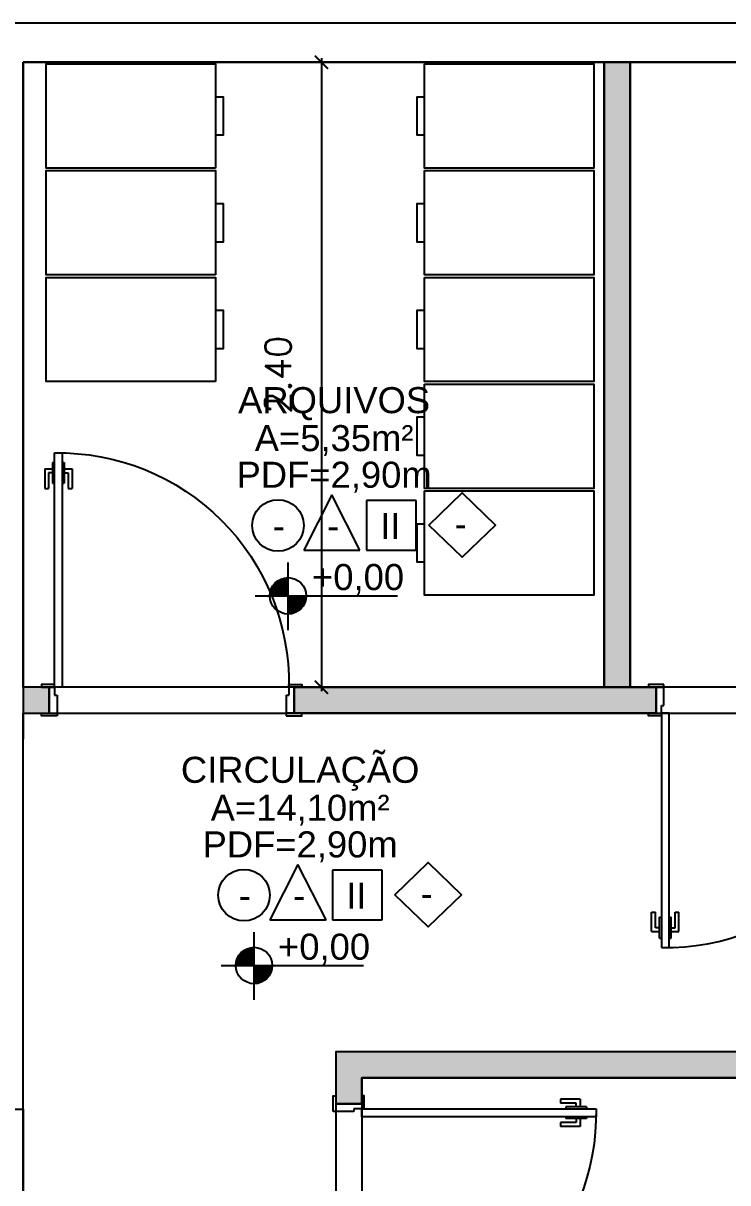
# Model space of a CAD drawing. Extents: x 100 to 738, y -85 to 470.
# Drawn here: x 621.038 to 623.744, y 462.234 to 466.687 of the extents above; entities that cross this region are included whole.
import ezdxf
from ezdxf.enums import TextEntityAlignment as Align

# ---------------------------------------------------------------- set-up
doc = ezdxf.new("R2010")
doc.units = 0
doc.header["$PDMODE"] = 3
doc.header["$PDSIZE"] = 0.2
doc.layers.get('0').update_dxf_attribs({"linetype": 'CONTINUOUS'})
doc.layers.get('DEFPOINTS').update_dxf_attribs({"linetype": 'CONTINUOUS'})
for name, color, linetype in [('0704-ARQ-CON', 12, 'CONTINUOUS'), ('A104', 4, 'CONTINUOUS'), ('A1MOBI', 2, 'CONTINUOUS'), ('ARQ-ALV', 6, 'CONTINUOUS'), ('ARQ-GES', 4, 'CONTINUOUS'), ('ARQ-PIS', 1, 'CONTINUOUS'), ('GRF-ACAB', 2, 'CONTINUOUS'), ('GRF-HTC', 253, 'CONTINUOUS'), ('GRF-SMB', 2, 'CONTINUOUS'), ('Pisos', 251, 'CONTINUOUS')]:
    doc.layers.add(name, color=color, linetype=linetype)
doc.styles.add('ARIAL', font='arial.ttf', dxfattribs={"height": 0.1})
doc.styles.add('Arial_1', font='arial.ttf', dxfattribs={"height": 0.075})
doc.styles.add('ROMANS', font='romans.shx')
doc.dimstyles.new('COTA2', dxfattribs={"dimscale": 0, "dimtxt": 0.1, "dimasz": 0.05, "dimexe": 0.1, "dimexo": 0.05, "dimgap": 0.1, "dimtad": 1, "dimzin": 5, "dimtxsty": 'ROMANS', "dimblk": 'ARCHTICK', "dimcen": -0.5, "dimdle": 0.015, "dimclrd": 8, "dimclre": 8, "dimclrt": 9, "dimazin": 3, "dimtfac": 1, "dimtix": 1, "dimtmove": 1, "dimatfit": 3, "dimldrblk": 'DOT', "dimfxl": 0.05, "dimfxlon": 1, "dimtvp": 1.666667, "dimtzin": 4})

# ---------------------------------------------------------------- blocks, each defined once
blk = doc.blocks.new('3600-00-FORCAS_ARMADAS-MAT-LAY-PROPOSTO$0$p.90.10')
for p, q in [((1671.5791, 1812.4482), (1671.5791, 1812.3682)), ((1671.5791, 1812.4282), (1671.5791, 1812.3482)), ((1671.5991, 1812.4482), (1671.5991, 1812.4182)), ((1671.6091, 1812.4182), (1671.5991, 1812.4182)), ((1671.6091, 1812.4182), (1671.6091, 1812.3482)), ((1672.4891, 1812.4182), (1672.4891, 1812.3482)), ((1672.4991, 1812.4182), (1672.4891, 1812.4182)), ((1672.4991, 1812.4482), (1672.4991, 1812.4182)), ((1672.5191, 1812.4482), (1672.5191, 1812.3482))]:
    blk.add_line(p, q)
for points in [[(1672.4991, 1813.3482), (1672.4691, 1813.3482), (1672.4691, 1812.4482), (1672.4991, 1812.4482)], [(1671.5991, 1812.4582), (1671.5491, 1812.4582), (1671.5491, 1812.4482), (1671.5991, 1812.4482)], [(1672.4991, 1812.4582), (1672.5491, 1812.4582), (1672.5491, 1812.4482), (1672.4991, 1812.4482)], [(1671.6091, 1812.3382), (1671.5491, 1812.3382), (1671.5491, 1812.3482), (1671.6091, 1812.3482)], [(1672.4891, 1812.3382), (1672.5491, 1812.3382), (1672.5491, 1812.3482), (1672.4891, 1812.3482)]]:
    blk.add_lwpolyline(points, close=True)
at = {"layer": 'Pisos'}
for p, q in [((1672.4616, 1813.3117), (1672.4616, 1813.2317)), ((1672.4691, 1813.3117), (1672.4616, 1813.3117)), ((1672.5066, 1813.3117), (1672.4991, 1813.3117)), ((1672.5066, 1813.3117), (1672.5066, 1813.2317)), ((1672.4316, 1813.2867), (1672.4316, 1813.2117)), ((1672.4616, 1813.2867), (1672.4316, 1813.2867)), ((1672.4466, 1813.2717), (1672.4466, 1813.2117)), ((1672.4616, 1813.2717), (1672.4466, 1813.2717)), ((1672.5366, 1813.2867), (1672.5066, 1813.2867)), ((1672.5066, 1813.2717), (1672.5216, 1813.2717)), ((1672.5216, 1813.2717), (1672.5216, 1813.2117)), ((1672.5366, 1813.2867), (1672.5366, 1813.2117)), ((1672.4466, 1813.2117), (1672.4316, 1813.2117)), ((1672.4691, 1813.2317), (1672.4616, 1813.2317)), ((1672.5066, 1813.2317), (1672.4991, 1813.2317)), ((1672.5366, 1813.2117), (1672.5216, 1813.2117))]:
    blk.add_line(p, q, dxfattribs=at)
blk.add_arc((1672.4841, 1812.4632), 0.8851, 89.029, 180.971, dxfattribs=at)
blk = doc.blocks.new('BASE ARQ')
at = {"layer": 'GRF-HTC'}
h = blk.add_hatch(color=41, dxfattribs=at)
h.dxf.hatch_style = 1
h.paths.add_polyline_path([(733.1004, 488.451), (733.1004, 486.051), (733.0004, 486.051), (733.0004, 488.451)])
h = blk.add_hatch(color=41, dxfattribs=at)
h.dxf.hatch_style = 1
h.paths.add_polyline_path([(730.8702, 486.051), (730.77, 486.051), (730.77, 485.951), (730.8702, 485.951)])
h = blk.add_hatch(color=41, dxfattribs=at)
h.dxf.hatch_style = 1
h.paths.add_polyline_path([(731.8102, 486.0509), (733.2006, 486.0509), (733.2006, 485.9509), (731.8102, 485.9509)])
h = blk.add_hatch(color=41, dxfattribs=at)
h.dxf.hatch_style = 1
h.paths.add_polyline_path([(732.07, 484.651), (731.97, 484.651), (731.97, 484.4518), (732.07, 484.4518), (732.07, 484.551), (736.1677, 484.551), (736.1677, 484.651)])
at = {"layer": 'A104'}
blk.add_lwpolyline([(733.1004, 488.451), (733.1004, 486.051), (733.0004, 486.051), (733.0004, 488.451)], close=True, dxfattribs=at)
at = {"layer": 'ARQ-ALV'}
for p, q in [((733.5301, 488.601), (729.5299, 488.601)), ((733.5301, 488.451), (730.77, 488.451))]:
    blk.add_line(p, q, dxfattribs=at)
at = {"layer": 'ARQ-GES'}
blk.add_line((730.77, 488.451), (730.77, 485.851), dxfattribs=at)
for points in [[(730.8702, 486.051), (730.77, 486.051), (730.77, 485.951), (730.8702, 485.951)], [(731.8102, 486.0509), (733.2006, 486.0509), (733.2006, 485.9509), (731.8102, 485.9509)], [(730.67, 484.431), (730.77, 484.431), (730.77, 484.051), (730.67, 484.051)]]:
    blk.add_lwpolyline(points, close=True, dxfattribs=at)
blk.add_lwpolyline([(732.07, 484.651), (731.97, 484.651), (731.97, 484.4518), (732.07, 484.4518), (732.07, 484.551), (736.1677, 484.551), (736.1677, 484.651), (731.97, 484.651)], dxfattribs=at)
at = {"layer": '0704-ARQ-CON', "xscale": -1}
for p, rotation in [((2403.3486, -1326.4348), 359.9987151311745), ((-1080.4158, -1188.0266), 269.9987151311745)]:
    blk.add_blockref('3600-00-FORCAS_ARMADAS-MAT-LAY-PROPOSTO$0$p.90.10', p, dxfattribs=dict(at, rotation=rotation))
at = {"layer": '0704-ARQ-CON', "rotation": 180.0012848688252}
blk.add_blockref('3600-00-FORCAS_ARMADAS-MAT-LAY-PROPOSTO$0$p.90.10', (2405.679, 2298.4367), dxfattribs=at)
blk = doc.blocks.new('_ArchTick')
at = {"color": 0, "linetype": 'ByBlock', "const_width": 0.15}
blk.add_lwpolyline([(-0.5, -0.5), (0.5, 0.5)], dxfattribs=at)
blk = doc.blocks.new('*D87')
at = {"color": 8, "lineweight": -2, "transparency": 16777216}
for p, q in [((731.8652, 488.451), (731.8152, 488.451)), ((731.9152, 488.466), (731.9152, 486.036)), ((731.8652, 486.051), (731.8152, 486.051))]:
    blk.add_line(p, q, dxfattribs=at)
at = {"layer": 'DEFPOINTS', "color": 0, "transparency": 16777216}
for p in [(731.9152, 488.451), (731.9152, 486.051), (731.9152, 486.051)]:
    blk.add_point(p, dxfattribs=at)
at = {"color": 8, "linetype": 'ByBlock', "lineweight": -2, "transparency": 16777216, "xscale": 0.05, "yscale": 0.05, "zscale": 0.05}
for p, rotation in [((731.9152, 488.451), 90), ((731.9152, 486.051), 270)]:
    blk.add_blockref('_ArchTick', p, dxfattribs=dict(at, rotation=rotation))
at = {"color": 9, "transparency": 16777216, "insert": (731.7486, 487.251), "char_height": 0.1, "attachment_point": 5, "rotation": 90, "style": 'ROMANS'}
blk.add_mtext('\\A1;2.40', dxfattribs=at)
blk = doc.blocks.new('_DOT')
at = {"color": 0, "linetype": 'ByBlock'}
blk.add_line((-0.5, 0), (-1, 0), dxfattribs=at)
at = {"color": 0, "linetype": 'ByBlock', "const_width": 0.5}
blk.add_lwpolyline([(-0.25, 0, 1), (0.25, 0, 1)], format="xyb", close=True, dxfattribs=at)
blk = doc.blocks.new('M-ARQACO')
blk.add_lwpolyline([(0, 0), (0, 0.65), (0.4, 0.65), (0.4, 0)], close=True)
blk.add_lwpolyline([(0.1272, 0), (0.1272, -0.03), (0.2728, -0.03), (0.2728, 0)])
blk = doc.blocks.new('SIMB-RODAPE')
at = {"ltscale": 0.5}
blk.add_lwpolyline([(-0.1295, 0), (0, 0.125), (0.1295, 0), (0, -0.125), (-0.1295, 0)], dxfattribs=at)
at = {"style": 'ARIAL'}
blk.add_attdef('-', text='', height=0.1, dxfattribs=at).set_placement((-0.0056, 0.0042), align=Align.MIDDLE_CENTER)
blk = doc.blocks.new('1235-1022-BB-AG_PCA_RELOGIO_E_EMP-TAG-MAT-LAYOUT-PROP-TERREO$0$Cota de Nível')
at = {"layer": 'GRF-SMB', "color": 1}
for p, q in [((12.2231, -0.8908), (12.2231, -0.6606)), ((12.1106, -0.774), (12.5965, -0.774))]:
    blk.add_line(p, q, dxfattribs=at)
at = {"layer": 'GRF-SMB', "color": 1, "const_width": 0.0622}
for points in [[(12.2231, -0.7429, 0.414214), (12.192, -0.774)], [(12.2231, -0.8051, 0.414214), (12.2542, -0.774)]]:
    blk.add_lwpolyline(points, format="xyb", dxfattribs=at)
at = {"layer": 'GRF-SMB', "color": 1}
blk.add_circle((12.2231, -0.774), 0.0622, dxfattribs=at)
blk = doc.blocks.new('1235-1022-BB-AG_PCA_RELOGIO_E_EMP-TAG-MAT-LAYOUT-PROP-TERREO$0$FOX_AMBIENTE_NO_ EXISTENTE0')
at = {"color": 1}
for p, q in [((0.000125, -0.001612), (-0.001798, -0.005386)), ((0.002037, -0.005386), (0.000125, -0.001612)), ((0.005855, -0.001999), (0.00247, -0.001999)), ((0.00247, -0.001999), (0.00247, -0.005386)), ((0.005855, -0.005386), (0.005855, -0.001999)), ((-0.001798, -0.005386), (0.002037, -0.005386)), ((0.00247, -0.005386), (0.005855, -0.005386))]:
    blk.add_line(p, q, dxfattribs=at)
blk.add_circle((-0.003546, -0.003704), 0.001756, dxfattribs=at)
blk = doc.blocks.new('Tag_Ambiente')
at = {"xscale": 1.125, "yscale": 1.125, "zscale": 1.125}
blk.add_blockref('1235-1022-BB-AG_PCA_RELOGIO_E_EMP-TAG-MAT-LAYOUT-PROP-TERREO$0$Cota de Nível', (-13.539, 0.8708), dxfattribs=at)
at = {"layer": 'GRF-ACAB', "color": 1, "xscale": 56.38359374999997, "yscale": 56.38359374999997, "zscale": 56.38359374999997}
blk.add_blockref('1235-1022-BB-AG_PCA_RELOGIO_E_EMP-TAG-MAT-LAYOUT-PROP-TERREO$0$FOX_AMBIENTE_NO_ EXISTENTE0', (0.3732, 0.4791), dxfattribs=at)
at = {"color": 3, "style": 'Arial_1'}
for tag, p in [('AMBIENTE', (0.3887, 0.7016)), ('X', (0.1766, 0.2188)), ('Y', (0.3848, 0.2188)), ('Z', (0.6048, 0.2188))]:
    blk.add_attdef(tag, text='', height=0.1, dxfattribs=at).set_placement(p, align=Align.CENTER)
at = {"style": 'Arial_1'}
for tag, p in [('ÁREA', (0.3887, 0.5557)), ('PÉ-DIREITO', (0.3887, 0.4152))]:
    blk.add_attdef(tag, text='', height=0.1, dxfattribs=at).set_placement(p, align=Align.CENTER)
blk.add_attdef('NÍVEL', (0.3039, 0.0223), '', height=0.1, dxfattribs=at)
blk = doc.blocks.new('MOB')
at = {"layer": 'A1MOBI'}
for p, rotation in [((731.5087, 488.0447), 90), ((732.3114, 488.4447), 270), ((731.5087, 487.6347), 90), ((732.3114, 488.0347), 270), ((731.5087, 487.2247), 90), ((732.3114, 487.6247), 270), ((732.3114, 487.2147), 270), ((732.3114, 486.8047), 270)]:
    blk.add_blockref('M-ARQACO', p, dxfattribs=dict(at, rotation=rotation))
dim = blk.add_linear_dim(base=(731.9152, 486.051), p1=(731.9152, 488.451), p2=(731.9152, 486.051), angle=90, dimstyle='COTA2', override={"dimscale": 1, "dimarcsym": 1})
dim.commit()
dim.dimension.update_dxf_attribs({"geometry": '*D87', "text_midpoint": (731.7486, 487.251)})

msp = doc.modelspace()

# ---------------------------------------------------------------- linework, layer by layer
at = {"layer": 'ARQ-PIS'}
for points in [[(621.0383, 466.5367), (623.2687, 466.5367), (623.2687, 464.1367), (621.0383, 464.1367)], [(623.3687, 466.5367), (628.9684, 466.5367), (628.9684, 464.1367), (623.3687, 464.1367)], [(626.436, 462.6367), (622.3383, 462.6367), (622.3383, 459.1327), (626.436, 459.1327)]]:
    msp.add_lwpolyline(points, close=True, dxfattribs=at)
msp.add_lwpolyline([(626.436, 464.0367), (626.436, 462.7367), (622.2383, 462.7367), (622.2383, 456.8367), (621.0383, 456.8367), (621.0383, 464.0367), (626.436, 464.0367)], dxfattribs=at)

# ---------------------------------------------------------------- block references
for name in ['BASE ARQ', 'MOB']:
    msp.add_blockref(name, (-109.7317, -21.9142))
ref = msp.add_blockref('SIMB-RODAPE', (622.7241, 464.7597), dxfattribs=dict(at, xscale=0.9855799017464645, yscale=0.9855799017464645, zscale=0.9855799017464645))
ref.add_attrib('-', '-', dxfattribs={"layer": '0', "color": 2, "height": 0.0986, "style": 'ARIAL'}).set_placement((622.7186, 464.7639), align=Align.MIDDLE_CENTER)
ref = msp.add_blockref('SIMB-RODAPE', (622.5936, 463.3402), dxfattribs=dict(at, xscale=0.9855799017464645, yscale=0.9855799017464645, zscale=0.9855799017464645))
ref.add_attrib('-', '-', dxfattribs={"layer": '0', "color": 2, "height": 0.0986, "style": 'ARIAL'}).set_placement((622.588, 463.3444), align=Align.MIDDLE_CENTER)
at = {"layer": 'GRF-SMB'}
for p, values in [((621.8435, 464.4876), {'Z': 'II', 'Y': '-', 'X': '-', 'AMBIENTE': 'ARQUIVOS', 'ÁREA': 'A=5,35m²', 'PÉ-DIREITO': 'PDF=2,90m', 'NÍVEL': '+0,00'}), ((621.713, 463.0681), {'Z': 'II', 'Y': '-', 'X': '-', 'AMBIENTE': 'CIRCULAÇÃO', 'ÁREA': 'A=14,10m²', 'PÉ-DIREITO': 'PDF=2,90m', 'NÍVEL': '+0,00'})]:
    msp.add_blockref('Tag_Ambiente', p, dxfattribs=at).add_auto_attribs(values)

doc.saveas('drawing.dxf')
